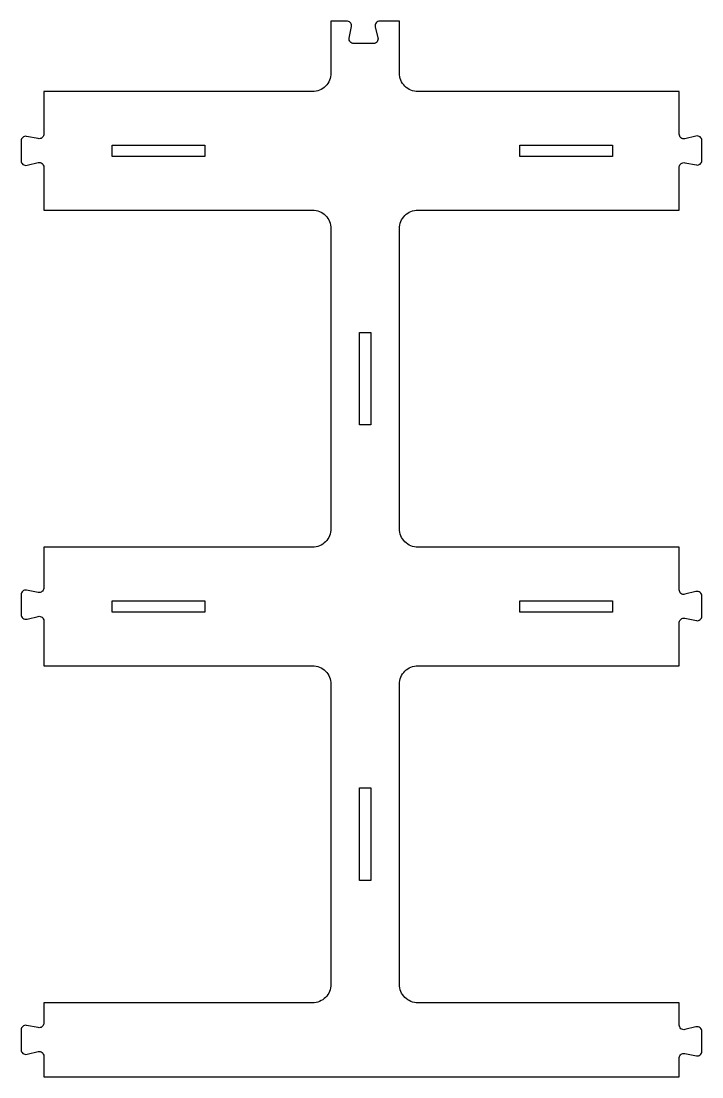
# Model space of a CAD drawing. Header units: millimetres. Extents: x 355 to 722, y -1000 to -430.
import ezdxf

# ---------------------------------------------------------------- set-up
doc = ezdxf.new("R2010")
doc.units = ezdxf.units.MM
doc.layers.get('0').update_dxf_attribs({"linetype": 'CONTINUOUS'})

msp = doc.modelspace()

# ---------------------------------------------------------------- linework, layer by layer
msp.add_lwpolyline([(559, -429.95), (548.38, -429.96, 0.485638), (545.95, -433.05), (547.39, -439, -0.485832), (544.96, -442.09), (534.35, -442.09, -0.471996), (531.9, -439.11), (533.11, -432.93, 0.430167), (531, -429.98), (522, -429.98), (522, -458, -0.414214), (512, -468), (367, -468), (367, -491.31, -0.430167), (364.04, -493.42), (357.76, -492.19, 0.471996), (354.78, -494.64), (354.78, -505.28, 0.485832), (358, -507.8), (363.93, -506.36, -0.484698), (367.02, -508.78), (367.1, -532), (512, -532, -0.414214), (522, -542), (522, -704, -0.414214), (512, -714), (367, -714), (367, -736.31, -0.430167), (364.04, -738.42), (357.76, -737.19, 0.471996), (354.78, -739.64), (354.78, -750.28, 0.485832), (358, -752.8), (363.93, -751.36, -0.484698), (367.02, -753.78), (367.11, -778), (512, -778, -0.414214), (522, -788), (522, -950, -0.414214), (512, -960), (367, -960), (367, -971.31, -0.430167), (364.04, -973.42), (357.76, -972.19, 0.471996), (354.78, -974.64), (354.78, -985.28, 0.485832), (358, -987.8), (363.93, -986.36, -0.484698), (367.02, -988.78), (367.06, -1000), (710, -1000), (710.01, -989.5, -0.430167), (712.96, -987.4), (719.24, -988.63, 0.471996), (722.22, -986.17), (722.22, -975.54, 0.485832), (719.01, -973.01), (713.08, -974.45, -0.484698), (709.99, -972.03), (709.95, -960), (569, -960, -0.414214), (559, -950), (559, -788, -0.414214), (569, -778), (710, -778), (710.01, -754.5, -0.430167), (712.96, -752.4), (719.24, -753.63, 0.471996), (722.22, -751.17), (722.22, -740.54, 0.485832), (719.01, -738.01), (713.08, -739.45, -0.484698), (709.99, -737.03), (709.91, -714), (569, -714, -0.414214), (559, -704), (559, -542, -0.414214), (569, -532), (710, -532), (710.01, -508.5, -0.430167), (712.96, -506.4), (719.24, -507.63, 0.471996), (722.22, -505.17), (722.22, -494.54, 0.485832), (719.01, -492.01), (713.08, -493.45, -0.484698), (709.99, -491.03), (709.91, -468), (569, -468, -0.414214), (559, -458)], format="xyb", close=True)
for points in [[(404, -503.05), (404, -496.95), (454, -496.95), (454, -503.05)], [(624, -503.05), (624, -496.95), (674, -496.95), (674, -503.05)], [(537.45, -598), (543.55, -598), (543.55, -648), (537.45, -648)], [(404, -749.05), (404, -742.95), (454, -742.95), (454, -749.05)], [(624, -749.05), (624, -742.95), (674, -742.95), (674, -749.05)], [(537.45, -844), (543.55, -844), (543.55, -894), (537.45, -894)]]:
    msp.add_lwpolyline(points, close=True)

doc.saveas('drawing.dxf')
